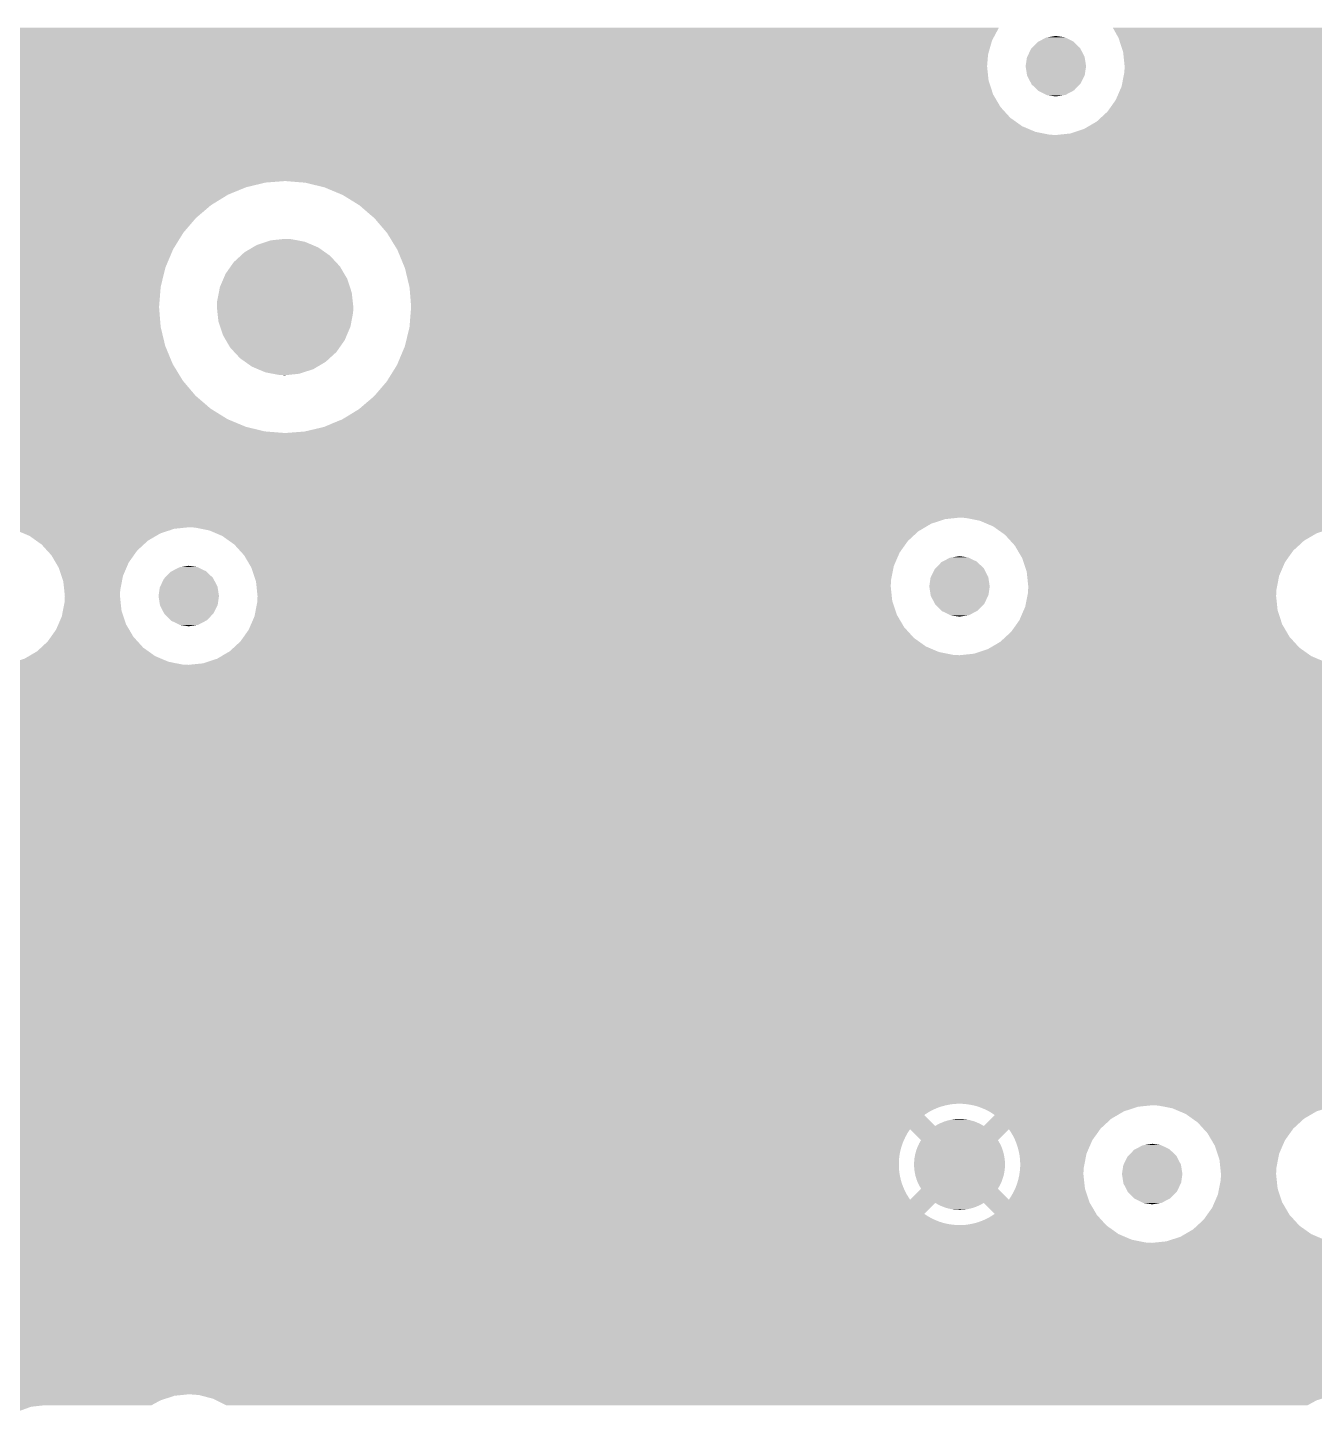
# Model space of a CAD drawing. Extents: x 295 to 953, y 10 to 290.
# Drawn here: x 599.94 to 616.9, y 155.14 to 173.38 of the extents above; entities that cross this region are included whole.
import ezdxf

# ---------------------------------------------------------------- set-up
doc = ezdxf.new("R2010")
doc.units = 0
doc.header["$LTSCALE"] = 5
doc.header["$MEASUREMENT"] = 0
doc.layers.add('FROMC1', color=7, linetype='CONTINUOUS')

msp = doc.modelspace()

# ---------------------------------------------------------------- linework, layer by layer
at = {"layer": 'FROMC1'}
for points in [[(583.018, 173.377), (583.018, 173.378), (612.746, 173.377), (612.746, 173.378)], [(583.018, 173.208), (583.018, 173.377), (612.656, 173.208), (612.746, 173.377)], [(614.249, 173.377), (614.249, 173.378), (623.295, 173.377), (623.295, 173.378)], [(614.324, 173.243), (614.249, 173.377), (623.351, 173.243), (623.295, 173.377)], [(583.018, 173.024), (583.018, 173.208), (612.604, 173.024), (612.656, 173.208)], [(613.171, 173.099), (613.18, 173.108), (613.822, 173.099), (613.818, 173.108)], [(613.18, 173.108), (613.26, 173.19), (613.818, 173.108), (613.733, 173.19)], [(613.26, 173.19), (613.272, 173.196), (613.733, 173.19), (613.727, 173.196)], [(613.272, 173.196), (613.372, 173.249), (613.727, 173.196), (613.619, 173.249)], [(613.372, 173.249), (613.392, 173.252), (613.619, 173.249), (613.613, 173.252)], [(613.392, 173.252), (613.498, 173.269), (613.613, 173.252), (613.498, 173.269)], [(614.338, 173.2), (614.324, 173.243), (623.368, 173.2), (623.351, 173.243)], [(614.384, 173.061), (614.338, 173.2), (623.464, 173.061), (623.368, 173.2)], [(583.018, 172.87), (583.018, 173.024), (612.591, 172.87), (612.604, 173.024)], [(613.099, 172.87), (613.116, 172.985), (613.896, 172.87), (613.878, 172.985)], [(613.116, 172.985), (613.121, 172.995), (613.878, 172.985), (613.876, 172.995)], [(613.121, 172.995), (613.171, 173.099), (613.876, 172.995), (613.822, 173.099)], [(614.386, 173.042), (614.384, 173.061), (623.477, 173.042), (623.464, 173.061)], [(614.4, 172.911), (614.386, 173.042), (623.616, 172.911), (623.477, 173.042)], [(583.018, 172.679), (583.018, 172.87), (612.611, 172.679), (612.591, 172.87)], [(613.117, 172.755), (613.099, 172.87), (613.879, 172.755), (613.896, 172.87)], [(613.119, 172.745), (613.117, 172.755), (613.874, 172.745), (613.879, 172.755)], [(613.173, 172.641), (613.119, 172.745), (613.824, 172.641), (613.874, 172.745)], [(614.388, 172.725), (614.393, 172.749), (624.166, 172.725), (623.961, 172.749)], [(614.393, 172.749), (614.401, 172.79), (623.961, 172.749), (623.841, 172.79)], [(614.404, 172.87), (614.4, 172.911), (623.683, 172.87), (623.616, 172.911)], [(614.401, 172.79), (614.402, 172.811), (623.841, 172.79), (623.78, 172.811)], [(614.402, 172.811), (614.404, 172.87), (623.78, 172.811), (623.683, 172.87)], [(583.018, 172.497), (583.018, 172.679), (612.671, 172.497), (612.611, 172.679)], [(613.177, 172.632), (613.173, 172.641), (613.815, 172.632), (613.824, 172.641)], [(613.262, 172.55), (613.177, 172.632), (613.735, 172.55), (613.815, 172.632)], [(614.323, 172.507), (614.364, 172.602), (655.813, 172.507), (655.854, 172.602)], [(614.364, 172.602), (614.379, 172.679), (655.854, 172.602), (655.887, 172.679)], [(614.379, 172.679), (614.388, 172.725), (655.887, 172.679), (655.92, 172.725)], [(583.018, 172.332), (583.018, 172.497), (612.768, 172.332), (612.671, 172.497)], [(613.268, 172.544), (613.262, 172.55), (613.723, 172.544), (613.735, 172.55)], [(613.376, 172.491), (613.268, 172.544), (613.623, 172.491), (613.723, 172.544)], [(613.383, 172.488), (613.376, 172.491), (613.603, 172.488), (613.623, 172.491)], [(613.498, 172.471), (613.383, 172.488), (613.498, 172.471), (613.603, 172.488)], [(614.22, 172.33), (614.288, 172.426), (638.359, 172.33), (638.524, 172.426)], [(614.288, 172.427), (614.314, 172.487), (638.525, 172.427), (638.707, 172.487)], [(614.288, 172.426), (614.288, 172.427), (638.524, 172.426), (638.525, 172.427)], [(614.314, 172.487), (614.323, 172.507), (638.707, 172.487), (638.898, 172.507)], [(583.018, 172.19), (583.018, 172.332), (612.897, 172.19), (612.768, 172.332)], [(614.036, 172.14), (614.101, 172.2), (638.175, 172.14), (638.218, 172.2)], [(614.101, 172.2), (614.177, 172.27), (638.218, 172.2), (638.294, 172.27)], [(614.177, 172.27), (614.22, 172.33), (638.294, 172.27), (638.359, 172.33)], [(583.018, 172.079), (583.018, 172.19), (613.053, 172.079), (612.897, 172.19)], [(583.018, 172.004), (583.018, 172.079), (613.23, 172.004), (613.053, 172.079)], [(613.688, 171.983), (613.87, 172.043), (638.081, 171.983), (638.107, 172.043)], [(613.87, 172.043), (613.871, 172.044), (638.107, 172.043), (638.107, 172.044)], [(613.871, 172.044), (614.036, 172.14), (638.107, 172.044), (638.175, 172.14)], [(583.018, 171.967), (583.018, 172.004), (613.418, 171.967), (613.23, 172.004)], [(583.018, 171.963), (583.018, 171.967), (613.498, 171.963), (613.418, 171.967)], [(583.018, 171.868), (583.018, 171.963), (638.031, 171.868), (638.072, 171.963)], [(583.018, 171.68), (583.018, 171.868), (637.994, 171.68), (638.031, 171.868)], [(613.498, 171.963), (613.688, 171.983), (638.072, 171.963), (638.081, 171.983)], [(583.018, 171.6), (583.018, 171.68), (637.991, 171.6), (637.994, 171.68)], [(583.018, 171.409), (583.018, 171.6), (638.011, 171.409), (637.991, 171.6)], [(583.018, 171.356), (583.018, 171.409), (638.029, 171.356), (638.011, 171.409)], [(589.616, 171.336), (589.368, 171.356), (603.079, 171.336), (603.338, 171.356)], [(589.637, 171.334), (589.616, 171.336), (603.072, 171.334), (603.079, 171.336)], [(589.876, 171.275), (589.637, 171.334), (602.826, 171.275), (603.072, 171.334)], [(603.607, 171.334), (603.338, 171.356), (638.036, 171.334), (638.029, 171.356)], [(603.859, 171.272), (603.607, 171.334), (638.056, 171.272), (638.036, 171.334)], [(589.889, 171.272), (589.876, 171.275), (602.818, 171.272), (602.826, 171.275)], [(590.117, 171.177), (589.889, 171.272), (602.586, 171.177), (602.818, 171.272)], [(590.128, 171.172), (590.117, 171.177), (602.578, 171.172), (602.586, 171.177)], [(590.339, 171.041), (590.128, 171.172), (602.365, 171.041), (602.578, 171.172)], [(603.966, 171.227), (603.859, 171.272), (638.071, 171.227), (638.056, 171.272)], [(604.098, 171.172), (603.966, 171.227), (638.103, 171.172), (638.071, 171.227)], [(604.276, 171.062), (604.098, 171.172), (638.168, 171.062), (638.103, 171.172)], [(590.349, 171.035), (590.339, 171.041), (602.357, 171.035), (602.365, 171.041)], [(590.537, 170.873), (590.349, 171.035), (602.167, 170.873), (602.357, 171.035)], [(604.319, 171.035), (604.276, 171.062), (638.192, 171.035), (638.168, 171.062)], [(604.452, 170.92), (604.319, 171.035), (638.297, 170.92), (638.192, 171.035)], [(604.516, 170.866), (604.452, 170.92), (638.374, 170.866), (638.297, 170.92)], [(590.546, 170.866), (590.537, 170.873), (602.16, 170.866), (602.167, 170.873)], [(590.707, 170.676), (590.546, 170.866), (601.997, 170.676), (602.16, 170.866)], [(604.564, 170.809), (604.516, 170.866), (638.453, 170.809), (638.374, 170.866)], [(604.628, 170.734), (604.564, 170.809), (638.63, 170.734), (638.453, 170.809)], [(590.714, 170.668), (590.707, 170.676), (601.992, 170.668), (601.997, 170.676)], [(590.843, 170.456), (590.714, 170.668), (601.861, 170.456), (601.992, 170.668)], [(602.966, 170.514), (603.092, 170.555), (603.696, 170.514), (603.599, 170.555)], [(603.092, 170.555), (603.148, 170.574), (603.599, 170.555), (603.502, 170.574)], [(603.148, 170.574), (603.309, 170.591), (603.502, 170.574), (603.411, 170.591)], [(603.309, 170.591), (603.338, 170.594), (603.411, 170.591), (603.338, 170.594)], [(604.66, 170.697), (604.628, 170.734), (638.818, 170.697), (638.63, 170.734)], [(604.663, 170.693), (604.66, 170.697), (638.898, 170.693), (638.818, 170.697)], [(604.677, 170.676), (604.663, 170.693), (649.394, 170.676), (649.412, 170.693)], [(604.684, 170.668), (604.677, 170.676), (649.388, 170.668), (649.394, 170.676)], [(604.774, 170.52), (604.684, 170.668), (649.283, 170.52), (649.388, 170.668)], [(590.849, 170.446), (590.843, 170.456), (601.857, 170.446), (601.861, 170.456)], [(590.944, 170.216), (590.849, 170.446), (601.76, 170.216), (601.857, 170.446)], [(602.662, 170.288), (602.752, 170.371), (604.007, 170.288), (603.93, 170.371)], [(602.752, 170.371), (602.802, 170.417), (603.93, 170.371), (603.865, 170.417)], [(602.802, 170.417), (602.91, 170.481), (603.865, 170.417), (603.774, 170.481)], [(602.91, 170.481), (602.966, 170.514), (603.774, 170.481), (603.696, 170.514)], [(604.802, 170.475), (604.774, 170.52), (649.263, 170.475), (649.283, 170.52)], [(604.814, 170.455), (604.802, 170.475), (629.055, 170.455), (629.246, 170.475)], [(604.819, 170.446), (604.814, 170.455), (629.03, 170.446), (629.055, 170.455)], [(604.84, 170.395), (604.819, 170.446), (628.873, 170.395), (629.03, 170.446)], [(604.88, 170.298), (604.84, 170.395), (628.707, 170.298), (628.873, 170.395)], [(590.948, 170.206), (590.944, 170.216), (601.758, 170.206), (601.76, 170.216)], [(591.006, 169.964), (590.948, 170.206), (601.698, 169.964), (601.758, 170.206)], [(602.552, 170.132), (602.621, 170.231), (604.118, 170.132), (604.06, 170.231)], [(602.621, 170.231), (602.662, 170.288), (604.06, 170.231), (604.007, 170.288)], [(604.918, 170.206), (604.88, 170.298), (628.607, 170.206), (628.707, 170.298)], [(604.927, 170.168), (604.918, 170.206), (628.566, 170.168), (628.607, 170.206)], [(602.477, 169.956), (602.524, 170.066), (604.193, 169.956), (604.157, 170.066)], [(602.524, 170.066), (602.552, 170.132), (604.157, 170.066), (604.118, 170.132)], [(604.964, 170.012), (604.927, 170.168), (628.455, 170.012), (628.566, 170.168)], [(604.978, 169.954), (604.964, 170.012), (628.43, 169.954), (628.455, 170.012)], [(591.008, 169.954), (591.006, 169.964), (601.697, 169.954), (601.698, 169.964)], [(591.029, 169.695), (591.008, 169.954), (601.676, 169.695), (601.697, 169.954)], [(602.441, 169.769), (602.464, 169.885), (604.229, 169.769), (604.216, 169.885)], [(602.464, 169.885), (602.477, 169.956), (604.216, 169.885), (604.193, 169.956)], [(604.988, 169.836), (604.978, 169.954), (628.379, 169.836), (628.43, 169.954)], [(604.999, 169.695), (604.988, 169.836), (628.352, 169.695), (628.379, 169.836)], [(591.008, 169.436), (591.029, 169.695), (601.697, 169.436), (601.676, 169.695)], [(602.438, 169.695), (602.441, 169.769), (604.237, 169.695), (604.229, 169.769)], [(602.446, 169.621), (602.438, 169.695), (604.234, 169.621), (604.237, 169.695)], [(604.988, 169.568), (604.995, 169.648), (628.339, 169.568), (628.342, 169.648)], [(604.995, 169.648), (604.999, 169.695), (628.342, 169.648), (628.352, 169.695)], [(602.459, 169.505), (602.446, 169.621), (604.212, 169.505), (604.234, 169.621)], [(602.482, 169.434), (602.459, 169.505), (604.198, 169.434), (604.212, 169.505)], [(604.977, 169.426), (604.988, 169.568), (628.354, 169.426), (628.339, 169.568)], [(590.947, 169.184), (591.007, 169.426), (601.757, 169.184), (601.699, 169.426)], [(591.007, 169.426), (591.008, 169.436), (601.699, 169.426), (601.697, 169.436)], [(602.519, 169.324), (602.482, 169.434), (604.151, 169.324), (604.198, 169.434)], [(602.557, 169.258), (602.519, 169.324), (604.123, 169.258), (604.151, 169.324)], [(604.92, 169.195), (604.965, 169.377), (628.419, 169.195), (628.359, 169.377)], [(604.965, 169.377), (604.977, 169.426), (628.359, 169.377), (628.354, 169.426)], [(590.848, 168.944), (590.945, 169.174), (601.856, 168.944), (601.761, 169.174)], [(590.945, 169.174), (590.947, 169.184), (601.761, 169.174), (601.757, 169.184)], [(602.615, 169.159), (602.557, 169.258), (604.054, 169.159), (604.123, 169.258)], [(602.668, 169.102), (602.615, 169.159), (604.014, 169.102), (604.054, 169.159)], [(602.745, 169.019), (602.668, 169.102), (603.923, 169.019), (604.014, 169.102)], [(604.854, 169.03), (604.915, 169.174), (628.516, 169.03), (628.432, 169.174)], [(604.915, 169.174), (604.92, 169.195), (628.432, 169.174), (628.419, 169.195)], [(590.713, 168.722), (590.844, 168.934), (601.991, 168.722), (601.862, 168.934)], [(590.844, 168.934), (590.848, 168.944), (601.862, 168.934), (601.856, 168.944)], [(602.81, 168.973), (602.745, 169.019), (603.873, 168.973), (603.923, 169.019)], [(602.901, 168.909), (602.81, 168.973), (603.765, 168.909), (603.873, 168.973)], [(604.786, 168.888), (604.814, 168.934), (628.645, 168.888), (628.603, 168.934)], [(604.814, 168.934), (604.854, 169.03), (628.603, 168.934), (628.516, 169.03)], [(602.979, 168.876), (602.901, 168.909), (603.709, 168.876), (603.765, 168.909)], [(603.076, 168.835), (602.979, 168.876), (603.583, 168.835), (603.709, 168.876)], [(603.173, 168.816), (603.076, 168.835), (603.527, 168.816), (603.583, 168.835)], [(603.264, 168.799), (603.173, 168.816), (603.366, 168.799), (603.527, 168.816)], [(603.338, 168.796), (603.264, 168.799), (603.338, 168.796), (603.366, 168.799)], [(604.678, 168.714), (604.717, 168.777), (628.95, 168.714), (628.801, 168.777)], [(604.717, 168.777), (604.786, 168.888), (628.801, 168.777), (628.645, 168.888)], [(590.545, 168.524), (590.708, 168.714), (602.159, 168.524), (601.998, 168.714)], [(590.708, 168.714), (590.713, 168.722), (601.998, 168.714), (601.991, 168.722)], [(604.513, 168.522), (604.633, 168.661), (633.596, 168.522), (633.514, 168.661)], [(604.633, 168.661), (604.636, 168.665), (629.246, 168.661), (629.166, 168.665)], [(604.636, 168.665), (604.668, 168.702), (629.166, 168.665), (628.978, 168.702)], [(604.668, 168.702), (604.678, 168.714), (628.978, 168.702), (628.95, 168.714)], [(590.348, 168.355), (590.538, 168.517), (602.356, 168.355), (602.168, 168.517)], [(590.538, 168.517), (590.545, 168.524), (602.168, 168.517), (602.159, 168.524)], [(604.311, 168.349), (604.348, 168.38), (633.77, 168.349), (633.725, 168.38)], [(604.348, 168.38), (604.508, 168.517), (633.725, 168.38), (633.6, 168.517)], [(604.508, 168.517), (604.513, 168.522), (633.6, 168.517), (633.596, 168.522)], [(589.887, 168.118), (590.119, 168.213), (602.816, 168.118), (602.588, 168.213)], [(590.119, 168.213), (590.127, 168.218), (602.588, 168.213), (602.577, 168.218)], [(590.127, 168.218), (590.341, 168.349), (602.577, 168.218), (602.366, 168.349)], [(590.341, 168.349), (590.348, 168.355), (602.366, 168.349), (602.356, 168.355)], [(603.951, 168.157), (604.041, 168.194), (634.246, 168.157), (634.058, 168.194)], [(604.041, 168.194), (604.089, 168.213), (634.058, 168.194), (634.012, 168.213)], [(604.089, 168.213), (604.181, 168.269), (634.012, 168.213), (633.881, 168.269)], [(604.181, 168.269), (604.311, 168.349), (633.881, 168.269), (633.77, 168.349)], [(583.018, 167.935), (583.018, 168.034), (698.967, 167.935), (698.987, 168.034)], [(589.368, 168.034), (589.626, 168.054), (603.338, 168.034), (603.089, 168.054)], [(589.626, 168.054), (589.633, 168.056), (603.089, 168.054), (603.068, 168.056)], [(589.633, 168.056), (589.879, 168.114), (603.068, 168.056), (602.829, 168.114)], [(589.879, 168.114), (589.887, 168.118), (602.829, 168.114), (602.816, 168.118)], [(603.338, 168.034), (603.596, 168.054), (698.987, 168.034), (698.991, 168.054)], [(603.596, 168.054), (603.612, 168.058), (698.991, 168.054), (698.991, 168.058)], [(603.612, 168.058), (603.849, 168.114), (698.991, 168.058), (699.016, 168.114)], [(603.849, 168.114), (603.943, 168.153), (699.016, 168.114), (699.032, 168.153)], [(603.943, 168.153), (603.951, 168.157), (634.326, 168.153), (634.246, 168.157)], [(583.018, 167.915), (583.018, 167.935), (627.531, 167.915), (627.722, 167.935)], [(583.018, 167.855), (583.018, 167.915), (627.349, 167.855), (627.531, 167.915)], [(583.018, 167.758), (583.018, 167.855), (627.183, 167.758), (627.349, 167.855)], [(583.018, 167.628), (583.018, 167.758), (627.042, 167.628), (627.183, 167.758)], [(583.018, 167.472), (583.018, 167.628), (626.931, 167.472), (627.042, 167.628)], [(583.018, 167.296), (583.018, 167.472), (626.855, 167.296), (626.931, 167.472)], [(583.018, 167.108), (583.018, 167.296), (626.818, 167.108), (626.855, 167.296)], [(583.018, 167.028), (583.018, 167.108), (626.815, 167.028), (626.818, 167.108)], [(583.018, 166.919), (583.018, 167.028), (626.826, 166.919), (626.815, 167.028)], [(583.018, 166.899), (583.018, 166.919), (612.037, 166.899), (612.228, 166.919)], [(612.307, 166.915), (612.228, 166.919), (626.827, 166.915), (626.826, 166.919)], [(612.496, 166.878), (612.307, 166.915), (626.831, 166.878), (626.827, 166.915)], [(583.018, 166.839), (583.018, 166.899), (611.855, 166.839), (612.037, 166.899)], [(583.018, 166.792), (583.018, 166.839), (611.775, 166.792), (611.855, 166.839)], [(599.607, 166.788), (599.528, 166.792), (602.034, 166.788), (602.068, 166.792)], [(599.693, 166.772), (599.607, 166.788), (601.877, 166.772), (602.034, 166.788)], [(599.796, 166.751), (599.693, 166.772), (601.815, 166.751), (601.877, 166.772)], [(599.888, 166.712), (599.796, 166.751), (601.695, 166.712), (601.815, 166.751)], [(602.147, 166.788), (602.068, 166.792), (611.769, 166.788), (611.775, 166.792)], [(602.336, 166.751), (602.147, 166.788), (611.706, 166.751), (611.769, 166.788)], [(602.358, 166.742), (602.336, 166.751), (611.689, 166.742), (611.706, 166.751)], [(602.512, 166.676), (602.358, 166.742), (611.617, 166.676), (611.689, 166.742)], [(612.591, 166.837), (612.496, 166.878), (626.835, 166.837), (626.831, 166.878)], [(612.672, 166.803), (612.591, 166.837), (626.846, 166.803), (626.835, 166.837)], [(612.687, 166.792), (612.672, 166.803), (626.85, 166.792), (626.846, 166.803)], [(612.715, 166.772), (612.687, 166.792), (617.117, 166.772), (617.308, 166.792)], [(612.8, 166.712), (612.715, 166.772), (616.935, 166.712), (617.117, 166.772)], [(599.972, 166.676), (599.888, 166.712), (601.633, 166.676), (601.695, 166.712)], [(600.057, 166.615), (599.972, 166.676), (601.529, 166.615), (601.633, 166.676)], [(600.128, 166.565), (600.057, 166.615), (601.475, 166.565), (601.529, 166.615)], [(600.2, 166.485), (600.128, 166.565), (601.388, 166.485), (601.475, 166.565)], [(602.601, 166.612), (602.512, 166.676), (611.548, 166.612), (611.617, 166.676)], [(602.668, 166.565), (602.601, 166.612), (611.514, 166.565), (611.548, 166.612)], [(602.767, 166.456), (602.668, 166.565), (611.437, 166.456), (611.514, 166.565)], [(612.828, 166.692), (612.8, 166.712), (616.901, 166.692), (616.935, 166.712)], [(612.898, 166.615), (612.828, 166.692), (616.769, 166.615), (616.901, 166.692)], [(612.957, 166.55), (612.898, 166.615), (616.699, 166.55), (616.769, 166.615)], [(612.995, 166.485), (612.957, 166.55), (616.628, 166.485), (616.699, 166.55)], [(600.257, 166.423), (600.2, 166.485), (601.344, 166.423), (601.388, 166.485)], [(600.312, 166.329), (600.257, 166.423), (601.277, 166.329), (601.344, 166.423)], [(602.797, 166.423), (602.767, 166.456), (611.423, 166.423), (611.437, 166.456)], [(602.881, 166.28), (602.797, 166.423), (611.361, 166.28), (611.423, 166.423)], [(612.002, 166.338), (612.102, 166.391), (612.457, 166.338), (612.349, 166.391)], [(612.102, 166.391), (612.122, 166.394), (612.349, 166.391), (612.343, 166.394)], [(612.122, 166.394), (612.228, 166.411), (612.343, 166.394), (612.228, 166.411)], [(613.054, 166.385), (612.995, 166.485), (616.556, 166.385), (616.628, 166.485)], [(613.072, 166.329), (613.054, 166.385), (616.517, 166.329), (616.556, 166.385)], [(600.354, 166.258), (600.312, 166.329), (601.246, 166.258), (601.277, 166.329)], [(600.389, 166.153), (600.354, 166.258), (601.201, 166.153), (601.246, 166.258)], [(601.75, 166.123), (601.83, 166.205), (602.388, 166.123), (602.303, 166.205)], [(601.83, 166.205), (601.842, 166.211), (602.303, 166.205), (602.297, 166.211)], [(601.842, 166.211), (601.942, 166.264), (602.297, 166.211), (602.189, 166.264)], [(601.942, 166.264), (601.962, 166.267), (602.189, 166.264), (602.183, 166.267)], [(601.962, 166.267), (602.068, 166.284), (602.183, 166.267), (602.068, 166.284)], [(602.894, 166.258), (602.881, 166.28), (611.357, 166.258), (611.361, 166.28)], [(602.949, 166.092), (602.894, 166.258), (611.324, 166.092), (611.357, 166.258)], [(611.851, 166.137), (611.901, 166.241), (612.606, 166.137), (612.552, 166.241)], [(611.901, 166.241), (611.91, 166.25), (612.552, 166.241), (612.548, 166.25)], [(611.91, 166.25), (611.99, 166.332), (612.548, 166.25), (612.463, 166.332)], [(611.99, 166.332), (612.002, 166.338), (612.463, 166.332), (612.457, 166.338)], [(613.114, 166.203), (613.072, 166.329), (616.463, 166.203), (616.517, 166.329)], [(613.119, 166.153), (613.114, 166.203), (616.441, 166.153), (616.463, 166.203)], [(600.414, 166.076), (600.389, 166.153), (601.186, 166.076), (601.201, 166.153)], [(600.426, 165.965), (600.414, 166.076), (601.164, 165.965), (601.186, 166.076)], [(601.669, 165.885), (601.686, 166), (602.466, 165.885), (602.448, 166)], [(601.686, 166), (601.691, 166.01), (602.448, 166), (602.446, 166.01)], [(601.691, 166.01), (601.741, 166.114), (602.446, 166.01), (602.392, 166.114)], [(601.741, 166.114), (601.75, 166.123), (602.392, 166.114), (602.388, 166.123)], [(602.954, 166.076), (602.949, 166.092), (611.324, 166.076), (611.324, 166.092)], [(602.961, 166.012), (602.954, 166.076), (611.321, 166.012), (611.324, 166.076)], [(602.974, 165.885), (602.961, 166.012), (611.334, 165.885), (611.321, 166.012)], [(611.829, 166.012), (611.846, 166.127), (612.626, 166.012), (612.608, 166.127)], [(611.847, 165.897), (611.829, 166.012), (612.609, 165.897), (612.626, 166.012)], [(611.846, 166.127), (611.851, 166.137), (612.608, 166.127), (612.606, 166.137)], [(613.134, 166.012), (613.119, 166.153), (616.414, 166.012), (616.441, 166.153)], [(613.132, 165.965), (613.134, 166.012), (616.404, 165.965), (616.414, 166.012)], [(600.434, 165.885), (600.426, 165.965), (601.161, 165.885), (601.164, 165.965)], [(600.431, 165.805), (600.434, 165.885), (601.169, 165.805), (601.161, 165.885)], [(601.687, 165.77), (601.669, 165.885), (602.449, 165.77), (602.466, 165.885)], [(602.971, 165.805), (602.972, 165.821), (611.346, 165.805), (611.341, 165.821)], [(602.972, 165.821), (602.974, 165.885), (611.341, 165.821), (611.334, 165.885)], [(611.849, 165.887), (611.847, 165.897), (612.604, 165.887), (612.609, 165.897)], [(611.903, 165.783), (611.849, 165.887), (612.554, 165.783), (612.604, 165.887)], [(613.094, 165.744), (613.122, 165.885), (616.416, 165.744), (616.401, 165.885)], [(613.122, 165.885), (613.131, 165.932), (616.401, 165.885), (616.403, 165.932)], [(613.131, 165.932), (613.132, 165.965), (616.403, 165.932), (616.404, 165.965)], [(600.394, 165.617), (600.409, 165.694), (601.206, 165.617), (601.181, 165.694)], [(600.409, 165.694), (600.431, 165.805), (601.181, 165.694), (601.169, 165.805)], [(601.689, 165.76), (601.687, 165.77), (602.444, 165.76), (602.449, 165.77)], [(601.743, 165.656), (601.689, 165.76), (602.394, 165.656), (602.444, 165.76)], [(601.747, 165.647), (601.743, 165.656), (602.385, 165.647), (602.394, 165.656)], [(601.832, 165.565), (601.747, 165.647), (602.305, 165.565), (602.385, 165.647)], [(602.934, 165.617), (602.938, 165.639), (611.414, 165.617), (611.401, 165.639)], [(602.938, 165.639), (602.971, 165.805), (611.401, 165.639), (611.346, 165.805)], [(611.907, 165.774), (611.903, 165.783), (612.545, 165.774), (612.554, 165.783)], [(611.992, 165.692), (611.907, 165.774), (612.465, 165.692), (612.545, 165.774)], [(611.998, 165.686), (611.992, 165.692), (612.453, 165.686), (612.465, 165.692)], [(612.106, 165.633), (611.998, 165.686), (612.353, 165.633), (612.453, 165.686)], [(612.113, 165.63), (612.106, 165.633), (612.333, 165.63), (612.353, 165.633)], [(612.228, 165.613), (612.113, 165.63), (612.228, 165.613), (612.333, 165.63)], [(613.018, 165.568), (613.072, 165.694), (616.463, 165.568), (616.421, 165.694)], [(613.072, 165.694), (613.094, 165.744), (616.421, 165.694), (616.416, 165.744)], [(600.318, 165.441), (600.349, 165.512), (601.283, 165.441), (601.241, 165.512)], [(600.349, 165.512), (600.394, 165.617), (601.241, 165.512), (601.206, 165.617)], [(601.838, 165.559), (601.832, 165.565), (602.293, 165.559), (602.305, 165.565)], [(601.946, 165.506), (601.838, 165.559), (602.193, 165.506), (602.293, 165.559)], [(601.953, 165.503), (601.946, 165.506), (602.173, 165.503), (602.193, 165.506)], [(602.068, 165.486), (601.953, 165.503), (602.068, 165.486), (602.173, 165.503)], [(602.858, 165.441), (602.872, 165.474), (611.528, 165.441), (611.498, 165.474)], [(602.872, 165.474), (602.934, 165.617), (611.498, 165.474), (611.414, 165.617)], [(612.907, 165.412), (612.979, 165.512), (616.54, 165.412), (616.481, 165.512)], [(612.979, 165.512), (613.018, 165.568), (616.481, 165.512), (616.463, 165.568)], [(600.121, 165.205), (600.207, 165.285), (601.467, 165.205), (601.395, 165.285)], [(600.207, 165.285), (600.251, 165.347), (601.395, 165.285), (601.338, 165.347)], [(600.251, 165.347), (600.318, 165.441), (601.338, 165.347), (601.283, 165.441)], [(602.678, 165.221), (602.747, 165.285), (611.783, 165.221), (611.694, 165.285)], [(602.747, 165.285), (602.781, 165.332), (611.694, 165.285), (611.627, 165.332)], [(602.781, 165.332), (602.858, 165.441), (611.627, 165.332), (611.528, 165.441)], [(612.635, 165.205), (612.766, 165.282), (616.707, 165.205), (616.637, 165.282)], [(612.766, 165.282), (612.836, 165.347), (616.637, 165.282), (616.578, 165.347)], [(612.836, 165.347), (612.907, 165.412), (616.578, 165.347), (616.54, 165.412)], [(599.9, 165.058), (599.962, 165.094), (601.707, 165.058), (601.623, 165.094)], [(599.962, 165.094), (600.066, 165.155), (601.623, 165.094), (601.538, 165.155)], [(600.066, 165.155), (600.121, 165.205), (601.538, 165.155), (601.467, 165.205)], [(602.44, 165.058), (602.502, 165.094), (616.947, 165.058), (616.863, 165.094)], [(602.502, 165.094), (602.52, 165.105), (616.863, 165.094), (616.848, 165.105)], [(602.52, 165.105), (602.526, 165.109), (612.228, 165.105), (612.148, 165.109)], [(602.526, 165.109), (602.59, 165.146), (612.148, 165.109), (611.96, 165.146)], [(602.59, 165.146), (602.606, 165.155), (611.96, 165.146), (611.938, 165.155)], [(602.606, 165.155), (602.678, 165.221), (611.938, 165.155), (611.783, 165.221)], [(612.228, 165.105), (612.418, 165.125), (616.848, 165.105), (616.82, 165.125)], [(612.418, 165.125), (612.6, 165.185), (616.82, 165.125), (616.735, 165.185)], [(612.6, 165.185), (612.635, 165.205), (616.735, 165.185), (616.707, 165.205)], [(583.018, 164.887), (583.018, 164.978), (655.213, 164.887), (655.183, 164.978)], [(599.528, 164.978), (599.561, 164.982), (602.068, 164.978), (601.988, 164.982)], [(599.561, 164.982), (599.718, 164.998), (601.988, 164.982), (601.903, 164.998)], [(599.718, 164.998), (599.78, 165.019), (601.903, 164.998), (601.8, 165.019)], [(599.78, 165.019), (599.9, 165.058), (601.8, 165.019), (601.707, 165.058)], [(602.068, 164.978), (602.101, 164.982), (617.308, 164.978), (617.228, 164.982)], [(602.101, 164.982), (602.258, 164.998), (617.228, 164.982), (617.143, 164.998)], [(602.258, 164.998), (602.32, 165.019), (617.143, 164.998), (617.04, 165.019)], [(602.32, 165.019), (602.44, 165.058), (617.04, 165.019), (616.947, 165.058)], [(583.018, 164.867), (583.018, 164.887), (634.643, 164.867), (634.834, 164.887)], [(583.018, 164.807), (583.018, 164.867), (634.461, 164.807), (634.643, 164.867)], [(583.018, 164.71), (583.018, 164.807), (634.295, 164.71), (634.461, 164.807)], [(583.018, 164.58), (583.018, 164.71), (634.154, 164.58), (634.295, 164.71)], [(583.018, 164.424), (583.018, 164.58), (634.043, 164.424), (634.154, 164.58)], [(583.018, 164.371), (583.018, 164.424), (634.02, 164.371), (634.043, 164.424)], [(583.018, 164.351), (583.018, 164.371), (628.479, 164.351), (628.738, 164.371)], [(583.018, 164.29), (583.018, 164.351), (628.226, 164.29), (628.479, 164.351)], [(583.018, 164.192), (583.018, 164.29), (627.986, 164.192), (628.226, 164.29)], [(583.018, 164.056), (583.018, 164.192), (627.765, 164.056), (627.986, 164.192)], [(583.018, 163.888), (583.018, 164.056), (627.567, 163.888), (627.765, 164.056)], [(583.018, 163.691), (583.018, 163.888), (627.397, 163.691), (627.567, 163.888)], [(583.018, 163.471), (583.018, 163.691), (627.261, 163.471), (627.397, 163.691)], [(583.018, 163.231), (583.018, 163.471), (627.16, 163.231), (627.261, 163.471)], [(583.018, 162.979), (583.018, 163.231), (627.098, 162.979), (627.16, 163.231)], [(583.018, 162.71), (583.018, 162.979), (627.076, 162.71), (627.098, 162.979)], [(583.018, 162.451), (583.018, 162.71), (627.097, 162.451), (627.076, 162.71)], [(583.018, 162.199), (583.018, 162.451), (627.157, 162.199), (627.097, 162.451)], [(583.018, 161.959), (583.018, 162.199), (627.256, 161.959), (627.157, 162.199)], [(583.018, 161.737), (583.018, 161.959), (627.391, 161.737), (627.256, 161.959)], [(583.018, 161.712), (583.018, 161.737), (627.413, 161.712), (627.391, 161.737)], [(585.637, 161.708), (585.558, 161.712), (627.416, 161.708), (627.413, 161.712)], [(585.826, 161.671), (585.637, 161.708), (627.447, 161.671), (627.416, 161.708)], [(586.002, 161.596), (585.826, 161.671), (627.511, 161.596), (627.447, 161.671)], [(586.081, 161.539), (586.002, 161.596), (627.559, 161.539), (627.511, 161.596)], [(586.158, 161.485), (586.081, 161.539), (627.623, 161.485), (627.559, 161.539)], [(586.263, 161.37), (586.158, 161.485), (627.756, 161.37), (627.623, 161.485)], [(586.287, 161.343), (586.263, 161.37), (627.799, 161.343), (627.756, 161.37)], [(586.352, 161.233), (586.287, 161.343), (627.977, 161.233), (627.799, 161.343)], [(586.384, 161.178), (586.352, 161.233), (628.109, 161.178), (627.977, 161.233)], [(586.399, 161.133), (586.384, 161.178), (628.216, 161.133), (628.109, 161.178)], [(586.419, 161.071), (586.399, 161.133), (628.468, 161.071), (628.216, 161.133)], [(586.427, 161.049), (586.419, 161.071), (628.738, 161.049), (628.468, 161.071)], [(586.444, 160.997), (586.427, 161.049), (644.875, 160.997), (645.034, 161.049)], [(586.444, 160.996), (586.444, 160.997), (644.873, 160.996), (644.875, 160.997)], [(586.454, 160.9), (586.444, 160.996), (644.709, 160.9), (644.873, 160.996)], [(586.464, 160.805), (586.454, 160.9), (644.606, 160.805), (644.709, 160.9)], [(586.439, 160.614), (586.461, 160.725), (644.457, 160.614), (644.536, 160.725)], [(586.461, 160.725), (586.463, 160.77), (644.536, 160.725), (644.568, 160.77)], [(586.463, 160.77), (586.464, 160.805), (644.568, 160.77), (644.606, 160.805)], [(586.381, 160.438), (586.424, 160.537), (644.381, 160.438), (644.424, 160.537)], [(586.424, 160.537), (586.439, 160.614), (644.424, 160.537), (644.457, 160.614)], [(586.269, 160.25), (586.348, 160.361), (644.344, 160.25), (644.366, 160.361)], [(586.348, 160.361), (586.381, 160.438), (644.366, 160.361), (644.381, 160.438)], [(586.096, 160.075), (586.199, 160.17), (644.351, 160.075), (644.341, 160.17)], [(586.199, 160.17), (586.237, 160.205), (644.341, 160.17), (644.342, 160.205)], [(586.237, 160.205), (586.269, 160.25), (644.342, 160.205), (644.344, 160.25)], [(585.748, 159.918), (585.93, 159.978), (644.381, 159.918), (644.361, 159.978)], [(585.93, 159.978), (585.932, 159.979), (644.361, 159.978), (644.361, 159.979)], [(585.932, 159.979), (586.096, 160.075), (644.361, 159.979), (644.351, 160.075)], [(583.018, 159.797), (583.018, 159.898), (644.421, 159.797), (644.388, 159.898)], [(583.018, 159.632), (583.018, 159.797), (644.518, 159.632), (644.421, 159.797)], [(585.558, 159.898), (585.748, 159.918), (644.388, 159.898), (644.381, 159.918)], [(583.018, 159.49), (583.018, 159.632), (644.647, 159.49), (644.518, 159.632)], [(583.018, 159.379), (583.018, 159.49), (644.803, 159.379), (644.647, 159.49)], [(583.018, 159.304), (583.018, 159.379), (644.98, 159.304), (644.803, 159.379)], [(583.018, 159.291), (583.018, 159.304), (645.043, 159.291), (644.98, 159.304)], [(583.018, 159.271), (583.018, 159.291), (628.479, 159.271), (628.738, 159.291)], [(583.018, 159.21), (583.018, 159.271), (628.226, 159.21), (628.479, 159.271)], [(583.018, 159.192), (583.018, 159.21), (628.181, 159.192), (628.226, 159.21)], [(583.018, 159.189), (583.018, 159.192), (612.153, 159.189), (612.21, 159.192)], [(583.018, 159.181), (583.018, 159.189), (612.097, 159.181), (612.153, 159.189)], [(583.018, 159.172), (583.018, 159.181), (612.05, 159.172), (612.097, 159.181)], [(597.028, 159.17), (596.988, 159.172), (612.041, 159.17), (612.05, 159.172)], [(597.067, 159.168), (597.028, 159.17), (612.035, 159.168), (612.041, 159.17)], [(597.136, 159.155), (597.067, 159.168), (611.986, 159.155), (612.035, 159.168)], [(597.234, 159.136), (597.136, 159.155), (611.932, 159.136), (611.986, 159.155)], [(597.256, 159.131), (597.234, 159.136), (611.922, 159.131), (611.932, 159.136)], [(597.299, 159.113), (597.256, 159.131), (611.88, 159.113), (611.922, 159.131)], [(597.361, 159.086), (597.299, 159.113), (611.829, 159.086), (611.88, 159.113)], [(597.431, 159.056), (597.361, 159.086), (611.781, 159.056), (611.829, 159.086)], [(612.267, 159.191), (612.21, 159.192), (628.179, 159.191), (628.181, 159.192)], [(612.324, 159.186), (612.267, 159.191), (628.167, 159.186), (628.179, 159.191)], [(612.38, 159.177), (612.324, 159.186), (628.146, 159.177), (628.167, 159.186)], [(612.404, 159.172), (612.38, 159.177), (628.132, 159.172), (628.146, 159.177)], [(612.436, 159.165), (612.404, 159.172), (614.699, 159.165), (614.768, 159.172)], [(612.478, 159.152), (612.436, 159.165), (614.577, 159.152), (614.699, 159.165)], [(612.49, 159.148), (612.478, 159.152), (614.565, 159.148), (614.577, 159.152)], [(612.543, 159.127), (612.49, 159.148), (614.503, 159.127), (614.565, 159.148)], [(612.595, 159.103), (612.543, 159.127), (614.429, 159.103), (614.503, 159.127)], [(612.615, 159.092), (612.595, 159.103), (614.395, 159.092), (614.429, 159.103)], [(612.645, 159.075), (612.615, 159.092), (614.366, 159.075), (614.395, 159.092)], [(612.692, 159.043), (612.645, 159.075), (614.312, 159.043), (614.366, 159.075)], [(614.847, 159.168), (614.768, 159.172), (617.274, 159.168), (617.308, 159.172)], [(614.933, 159.152), (614.847, 159.168), (617.117, 159.152), (617.274, 159.168)], [(615.036, 159.131), (614.933, 159.152), (617.055, 159.131), (617.117, 159.152)], [(615.128, 159.092), (615.036, 159.131), (616.935, 159.092), (617.055, 159.131)], [(615.212, 159.056), (615.128, 159.092), (616.873, 159.056), (616.935, 159.092)], [(597.449, 159.043), (597.432, 159.056), (611.763, 159.043), (611.781, 159.056)], [(597.588, 158.945), (597.449, 159.043), (611.862, 158.945), (611.763, 159.043)], [(597.63, 158.899), (597.588, 158.945), (611.907, 158.899), (611.862, 158.945)], [(597.66, 158.865), (597.63, 158.899), (614.088, 158.865), (614.125, 158.899)], [(597.63, 158.899), (597.63, 158.899), (611.908, 158.899), (611.907, 158.899)], [(611.908, 158.899), (611.936, 158.916), (612.548, 158.899), (612.518, 158.916)], [(611.936, 158.916), (611.951, 158.923), (612.518, 158.916), (612.505, 158.923)], [(611.951, 158.923), (611.98, 158.938), (612.505, 158.923), (612.474, 158.938)], [(611.98, 158.938), (611.996, 158.944), (612.474, 158.938), (612.46, 158.944)], [(611.996, 158.944), (612.026, 158.957), (612.46, 158.944), (612.428, 158.957)], [(612.026, 158.957), (612.043, 158.962), (612.428, 158.957), (612.414, 158.962)], [(612.043, 158.962), (612.073, 158.971), (612.414, 158.962), (612.38, 158.971)], [(612.073, 158.971), (612.091, 158.975), (612.38, 158.971), (612.366, 158.975)], [(612.091, 158.975), (612.121, 158.982), (612.366, 158.975), (612.331, 158.982)], [(612.121, 158.982), (612.14, 158.985), (612.331, 158.982), (612.318, 158.985)], [(612.14, 158.985), (612.17, 158.989), (612.318, 158.985), (612.281, 158.989)], [(612.17, 158.989), (612.194, 158.99), (612.281, 158.989), (612.269, 158.99)], [(612.194, 158.99), (612.22, 158.991), (612.269, 158.99), (612.22, 158.991)], [(612.548, 158.899), (612.644, 158.995), (614.125, 158.899), (614.229, 158.995)], [(612.644, 158.995), (612.692, 159.043), (614.229, 158.995), (614.312, 159.043)], [(615.297, 158.995), (615.212, 159.056), (616.769, 158.995), (616.873, 159.056)], [(615.368, 158.945), (615.297, 158.995), (616.715, 158.945), (616.769, 158.995)], [(615.44, 158.865), (615.368, 158.945), (616.628, 158.865), (616.715, 158.945)], [(597.668, 158.857), (597.66, 158.865), (614.082, 158.857), (614.088, 158.865)], [(597.712, 158.809), (597.668, 158.857), (611.545, 158.809), (611.576, 158.857)], [(597.717, 158.803), (597.712, 158.809), (611.541, 158.803), (611.545, 158.809)], [(597.743, 158.759), (597.717, 158.803), (611.517, 158.759), (611.541, 158.803)], [(597.773, 158.708), (597.743, 158.759), (611.492, 158.708), (611.517, 158.759)], [(597.804, 158.655), (597.773, 158.708), (611.472, 158.655), (611.492, 158.708)], [(611.721, 158.712), (611.576, 158.857), (612.734, 158.712), (612.879, 158.857)], [(611.7, 158.676), (611.721, 158.712), (612.755, 158.676), (612.734, 158.712)], [(612.901, 158.824), (612.879, 158.857), (614.059, 158.824), (614.082, 158.857)], [(612.93, 158.775), (612.901, 158.824), (614.024, 158.775), (614.059, 158.824)], [(612.956, 158.724), (612.93, 158.775), (613.987, 158.724), (614.024, 158.775)], [(612.962, 158.709), (612.956, 158.724), (613.977, 158.709), (613.987, 158.724)], [(612.977, 158.671), (612.962, 158.709), (613.961, 158.671), (613.977, 158.709)], [(615.497, 158.803), (615.44, 158.865), (616.584, 158.803), (616.628, 158.865)], [(615.552, 158.709), (615.497, 158.803), (616.517, 158.709), (616.584, 158.803)], [(615.594, 158.638), (615.552, 158.709), (616.486, 158.638), (616.517, 158.709)], [(597.814, 158.638), (597.804, 158.655), (611.467, 158.638), (611.472, 158.655)], [(597.827, 158.6), (597.814, 158.638), (611.455, 158.6), (611.467, 158.638)], [(597.845, 158.545), (597.827, 158.6), (611.442, 158.545), (611.455, 158.6)], [(597.863, 158.488), (597.845, 158.545), (611.433, 158.488), (611.442, 158.545)], [(611.637, 158.49), (611.644, 158.531), (612.819, 158.49), (612.81, 158.531)], [(611.644, 158.531), (611.647, 158.539), (612.81, 158.531), (612.809, 158.539)], [(611.647, 158.539), (611.658, 158.578), (612.809, 158.539), (612.797, 158.578)], [(611.658, 158.578), (611.661, 158.586), (612.797, 158.578), (612.795, 158.586)], [(611.661, 158.586), (611.675, 158.625), (612.795, 158.586), (612.78, 158.625)], [(611.675, 158.625), (611.679, 158.632), (612.78, 158.625), (612.777, 158.632)], [(611.679, 158.632), (611.696, 158.669), (612.777, 158.632), (612.759, 158.669)], [(611.696, 158.669), (611.7, 158.676), (612.759, 158.669), (612.755, 158.676)], [(612.995, 158.617), (612.977, 158.671), (613.937, 158.617), (613.961, 158.671)], [(613.009, 158.562), (612.995, 158.617), (613.914, 158.562), (613.937, 158.617)], [(613.015, 158.533), (613.009, 158.562), (613.901, 158.533), (613.914, 158.562)], [(613.02, 158.506), (613.015, 158.533), (613.896, 158.506), (613.901, 158.533)], [(614.45, 158.503), (614.53, 158.585), (615.088, 158.503), (615.003, 158.585)], [(614.53, 158.585), (614.542, 158.591), (615.003, 158.585), (614.997, 158.591)], [(614.542, 158.591), (614.642, 158.644), (614.997, 158.591), (614.889, 158.644)], [(614.642, 158.644), (614.662, 158.647), (614.889, 158.644), (614.883, 158.647)], [(614.662, 158.647), (614.768, 158.664), (614.883, 158.647), (614.768, 158.664)], [(615.629, 158.533), (615.594, 158.638), (616.441, 158.533), (616.486, 158.638)], [(615.654, 158.456), (615.629, 158.533), (616.426, 158.456), (616.441, 158.533)], [(597.874, 158.456), (597.863, 158.488), (611.43, 158.456), (611.433, 158.488)], [(597.877, 158.431), (597.874, 158.456), (611.428, 158.431), (611.43, 158.456)], [(597.883, 158.374), (597.877, 158.431), (611.428, 158.374), (611.428, 158.431)], [(597.889, 158.318), (597.883, 158.374), (611.431, 158.318), (611.428, 158.374)], [(611.628, 158.392), (611.63, 158.433), (612.827, 158.392), (612.825, 158.433)], [(611.63, 158.351), (611.628, 158.392), (612.826, 158.351), (612.827, 158.392)], [(611.63, 158.441), (611.635, 158.482), (612.825, 158.441), (612.82, 158.482)], [(611.63, 158.433), (611.63, 158.441), (612.825, 158.433), (612.825, 158.441)], [(611.63, 158.343), (611.63, 158.351), (612.825, 158.343), (612.826, 158.351)], [(611.635, 158.302), (611.63, 158.343), (612.82, 158.302), (612.825, 158.343)], [(611.635, 158.482), (611.637, 158.49), (612.82, 158.482), (612.819, 158.49)], [(613.026, 158.449), (613.02, 158.506), (613.885, 158.449), (613.896, 158.506)], [(613.022, 158.296), (613.026, 158.345), (613.862, 158.296), (613.864, 158.345)], [(613.028, 158.392), (613.026, 158.449), (613.874, 158.392), (613.885, 158.449)], [(613.026, 158.345), (613.027, 158.353), (613.864, 158.345), (613.866, 158.353)], [(613.027, 158.353), (613.028, 158.392), (613.866, 158.353), (613.874, 158.392)], [(614.369, 158.265), (614.386, 158.38), (615.166, 158.265), (615.148, 158.38)], [(614.386, 158.38), (614.391, 158.39), (615.148, 158.38), (615.146, 158.39)], [(614.391, 158.39), (614.441, 158.494), (615.146, 158.39), (615.092, 158.494)], [(614.441, 158.494), (614.45, 158.503), (615.092, 158.494), (615.088, 158.503)], [(615.666, 158.345), (615.654, 158.456), (616.404, 158.345), (616.426, 158.456)], [(615.674, 158.265), (615.666, 158.345), (616.401, 158.265), (616.404, 158.345)], [(597.873, 158.097), (597.884, 158.15), (611.484, 158.097), (611.465, 158.15)], [(597.884, 158.15), (597.891, 158.185), (611.465, 158.15), (611.455, 158.185)], [(597.894, 158.265), (597.889, 158.318), (611.438, 158.265), (611.431, 158.318)], [(597.891, 158.185), (597.892, 158.205), (611.455, 158.185), (611.45, 158.205)], [(597.892, 158.205), (597.894, 158.261), (611.45, 158.205), (611.438, 158.261)], [(597.894, 158.261), (597.894, 158.265), (611.438, 158.261), (611.438, 158.265)], [(611.636, 158.294), (611.635, 158.302), (612.819, 158.294), (612.82, 158.302)], [(611.645, 158.253), (611.636, 158.294), (612.811, 158.253), (612.819, 158.294)], [(611.646, 158.245), (611.645, 158.253), (612.809, 158.245), (612.811, 158.253)], [(611.658, 158.206), (611.646, 158.245), (612.797, 158.206), (612.809, 158.245)], [(611.66, 158.198), (611.658, 158.206), (612.794, 158.198), (612.797, 158.206)], [(611.675, 158.159), (611.66, 158.198), (612.78, 158.159), (612.794, 158.198)], [(611.678, 158.152), (611.675, 158.159), (612.777, 158.152), (612.78, 158.159)], [(611.696, 158.115), (611.678, 158.152), (612.759, 158.115), (612.777, 158.152)], [(612.983, 158.129), (613, 158.184), (613.875, 158.129), (613.869, 158.184)], [(613, 158.184), (613.013, 158.239), (613.869, 158.184), (613.863, 158.239)], [(613.013, 158.239), (613.017, 158.265), (613.863, 158.239), (613.861, 158.265)], [(613.017, 158.265), (613.022, 158.296), (613.861, 158.265), (613.862, 158.296)], [(614.387, 158.15), (614.369, 158.265), (615.149, 158.15), (615.166, 158.265)], [(614.389, 158.14), (614.387, 158.15), (615.144, 158.14), (615.149, 158.15)], [(615.649, 158.074), (615.671, 158.185), (616.421, 158.074), (616.409, 158.185)], [(615.671, 158.185), (615.674, 158.265), (616.409, 158.185), (616.401, 158.265)], [(597.832, 157.945), (597.852, 157.994), (611.564, 157.945), (611.534, 157.994)], [(597.852, 157.994), (597.854, 157.997), (611.534, 157.994), (611.532, 157.997)], [(597.854, 157.997), (597.863, 158.044), (611.532, 157.997), (611.507, 158.044)], [(597.863, 158.044), (597.873, 158.097), (611.507, 158.044), (611.484, 158.097)], [(611.576, 157.927), (611.721, 158.072), (612.879, 157.927), (612.734, 158.072)], [(611.7, 158.108), (611.696, 158.115), (612.755, 158.108), (612.759, 158.115)], [(611.721, 158.072), (611.7, 158.108), (612.734, 158.072), (612.755, 158.108)], [(612.879, 157.927), (612.91, 157.975), (613.929, 157.927), (613.914, 157.975)], [(612.91, 157.975), (612.938, 158.025), (613.914, 157.975), (613.897, 158.025)], [(612.938, 158.025), (612.962, 158.074), (613.897, 158.025), (613.881, 158.074)], [(612.962, 158.074), (612.963, 158.076), (613.881, 158.074), (613.881, 158.076)], [(612.963, 158.076), (612.983, 158.129), (613.881, 158.076), (613.875, 158.129)], [(614.443, 158.036), (614.389, 158.14), (615.094, 158.036), (615.144, 158.14)], [(614.447, 158.027), (614.443, 158.036), (615.085, 158.027), (615.094, 158.036)], [(614.532, 157.945), (614.447, 158.027), (615.005, 157.945), (615.085, 158.027)], [(615.589, 157.892), (615.634, 157.997), (616.481, 157.892), (616.446, 157.997)], [(615.634, 157.997), (615.649, 158.074), (616.446, 157.997), (616.421, 158.074)], [(597.721, 157.741), (597.778, 157.821), (611.763, 157.741), (611.843, 157.821)], [(597.778, 157.821), (597.806, 157.885), (611.843, 157.821), (611.907, 157.885)], [(597.806, 157.885), (597.809, 157.892), (613.945, 157.885), (613.941, 157.892)], [(597.806, 157.885), (597.806, 157.885), (611.907, 157.885), (611.908, 157.885)], [(597.809, 157.892), (597.824, 157.927), (613.941, 157.892), (613.929, 157.927)], [(597.824, 157.927), (597.832, 157.945), (611.576, 157.927), (611.564, 157.945)], [(611.937, 157.868), (611.908, 157.885), (612.519, 157.868), (612.548, 157.885)], [(611.95, 157.861), (611.937, 157.868), (612.504, 157.861), (612.519, 157.868)], [(611.981, 157.846), (611.95, 157.861), (612.475, 157.846), (612.504, 157.861)], [(611.995, 157.84), (611.981, 157.846), (612.459, 157.84), (612.475, 157.846)], [(612.027, 157.827), (611.995, 157.84), (612.429, 157.827), (612.459, 157.84)], [(612.041, 157.822), (612.027, 157.827), (612.412, 157.822), (612.429, 157.827)], [(612.075, 157.813), (612.041, 157.822), (612.382, 157.813), (612.412, 157.822)], [(612.089, 157.809), (612.075, 157.813), (612.364, 157.809), (612.382, 157.813)], [(612.124, 157.802), (612.089, 157.809), (612.334, 157.802), (612.364, 157.809)], [(612.137, 157.799), (612.124, 157.802), (612.315, 157.799), (612.334, 157.802)], [(612.174, 157.795), (612.137, 157.799), (612.285, 157.795), (612.315, 157.799)], [(612.186, 157.794), (612.174, 157.795), (612.261, 157.794), (612.285, 157.795)], [(612.235, 157.793), (612.186, 157.794), (612.235, 157.793), (612.261, 157.794)], [(612.692, 157.741), (612.548, 157.885), (614.03, 157.741), (613.945, 157.885)], [(614.538, 157.939), (614.532, 157.945), (614.993, 157.939), (615.005, 157.945)], [(614.646, 157.886), (614.538, 157.939), (614.893, 157.886), (614.993, 157.939)], [(614.653, 157.883), (614.646, 157.886), (614.873, 157.883), (614.893, 157.886)], [(614.768, 157.866), (614.653, 157.883), (614.768, 157.866), (614.873, 157.883)], [(615.491, 157.727), (615.558, 157.821), (616.578, 157.727), (616.523, 157.821)], [(615.558, 157.821), (615.589, 157.892), (616.523, 157.821), (616.481, 157.892)], [(597.594, 157.598), (597.604, 157.607), (612.131, 157.598), (612.075, 157.607)], [(597.604, 157.607), (597.618, 157.619), (612.075, 157.607), (612.019, 157.619)], [(597.618, 157.619), (597.636, 157.636), (612.019, 157.619), (611.965, 157.636)], [(597.636, 157.636), (597.659, 157.657), (611.965, 157.636), (611.912, 157.657)], [(597.659, 157.657), (597.667, 157.665), (611.912, 157.657), (611.895, 157.665)], [(597.667, 157.665), (597.679, 157.681), (611.895, 157.665), (611.86, 157.681)], [(597.679, 157.681), (597.699, 157.709), (611.86, 157.681), (611.811, 157.709)], [(597.699, 157.709), (597.721, 157.741), (611.811, 157.709), (611.763, 157.741)], [(612.302, 157.595), (612.359, 157.603), (614.158, 157.595), (614.151, 157.603)], [(612.359, 157.603), (612.414, 157.614), (614.151, 157.603), (614.141, 157.614)], [(612.414, 157.614), (612.469, 157.629), (614.141, 157.614), (614.127, 157.629)], [(612.469, 157.629), (612.523, 157.648), (614.127, 157.629), (614.109, 157.648)], [(612.523, 157.648), (612.575, 157.671), (614.109, 157.648), (614.088, 157.671)], [(612.575, 157.671), (612.626, 157.698), (614.088, 157.671), (614.064, 157.698)], [(612.626, 157.698), (612.672, 157.727), (614.064, 157.698), (614.038, 157.727)], [(612.672, 157.727), (612.674, 157.728), (614.038, 157.727), (614.037, 157.728)], [(612.674, 157.728), (612.692, 157.741), (614.037, 157.728), (614.03, 157.741)], [(615.361, 157.585), (615.447, 157.665), (616.707, 157.585), (616.635, 157.665)], [(615.447, 157.665), (615.491, 157.727), (616.635, 157.665), (616.578, 157.727)], [(597.24, 157.399), (597.36, 157.438), (614.5, 157.399), (614.407, 157.438)], [(597.36, 157.438), (597.422, 157.474), (614.407, 157.438), (614.323, 157.474)], [(597.422, 157.474), (597.526, 157.535), (614.323, 157.474), (614.238, 157.535)], [(597.526, 157.535), (597.581, 157.585), (614.238, 157.535), (614.167, 157.585)], [(597.581, 157.585), (597.588, 157.592), (614.167, 157.585), (614.161, 157.592)], [(597.588, 157.592), (597.589, 157.593), (612.245, 157.592), (612.188, 157.593)], [(597.589, 157.593), (597.594, 157.598), (612.188, 157.593), (612.131, 157.598)], [(612.245, 157.592), (612.302, 157.595), (614.161, 157.592), (614.158, 157.595)], [(615.02, 157.399), (615.14, 157.438), (617.04, 157.399), (616.947, 157.438)], [(615.14, 157.438), (615.202, 157.474), (616.947, 157.438), (616.863, 157.474)], [(615.202, 157.474), (615.306, 157.535), (616.863, 157.474), (616.778, 157.535)], [(615.306, 157.535), (615.361, 157.585), (616.778, 157.535), (616.707, 157.585)], [(583.018, 157.119), (583.018, 157.358), (627.157, 157.119), (627.1, 157.358)], [(596.988, 157.358), (597.021, 157.362), (614.768, 157.358), (614.688, 157.362)], [(597.021, 157.362), (597.178, 157.378), (614.688, 157.362), (614.603, 157.378)], [(597.178, 157.378), (597.24, 157.399), (614.603, 157.378), (614.5, 157.399)], [(614.768, 157.358), (614.801, 157.362), (617.308, 157.358), (617.228, 157.362)], [(614.801, 157.362), (614.958, 157.378), (617.228, 157.362), (617.143, 157.378)], [(614.958, 157.378), (615.02, 157.399), (617.143, 157.378), (617.04, 157.399)], [(583.018, 156.879), (583.018, 157.119), (627.256, 156.879), (627.157, 157.119)], [(583.018, 156.657), (583.018, 156.879), (627.391, 156.657), (627.256, 156.879)], [(583.018, 156.459), (583.018, 156.657), (627.559, 156.459), (627.391, 156.657)], [(583.018, 156.29), (583.018, 156.459), (627.756, 156.29), (627.559, 156.459)], [(583.018, 156.153), (583.018, 156.29), (627.977, 156.153), (627.756, 156.29)], [(583.018, 156.053), (583.018, 156.153), (628.216, 156.053), (627.977, 156.153)], [(583.018, 155.991), (583.018, 156.053), (628.468, 155.991), (628.216, 156.053)], [(583.018, 155.969), (583.018, 155.991), (628.738, 155.969), (628.468, 155.991)], [(583.018, 155.917), (583.018, 155.969), (642.335, 155.917), (642.494, 155.969)], [(583.018, 155.82), (583.018, 155.917), (642.169, 155.82), (642.335, 155.917)], [(583.018, 155.69), (583.018, 155.82), (642.028, 155.69), (642.169, 155.82)], [(583.018, 155.534), (583.018, 155.69), (641.917, 155.534), (642.028, 155.69)], [(583.018, 155.362), (583.018, 155.534), (641.843, 155.362), (641.917, 155.534)], [(597.067, 155.358), (596.988, 155.362), (602.034, 155.358), (602.068, 155.362)], [(597.153, 155.342), (597.067, 155.358), (601.877, 155.342), (602.034, 155.358)], [(597.256, 155.321), (597.153, 155.342), (601.815, 155.321), (601.877, 155.342)], [(597.348, 155.282), (597.256, 155.321), (601.695, 155.282), (601.815, 155.321)], [(597.432, 155.246), (597.348, 155.282), (601.629, 155.246), (601.695, 155.282)], [(597.472, 155.217), (597.432, 155.246), (601.576, 155.217), (601.629, 155.246)], [(602.202, 155.352), (602.068, 155.362), (617.213, 155.352), (617.308, 155.362)], [(602.241, 155.342), (602.202, 155.352), (617.117, 155.342), (617.213, 155.352)], [(602.388, 155.303), (602.241, 155.342), (617.001, 155.303), (617.117, 155.342)], [(602.431, 155.282), (602.388, 155.303), (616.935, 155.282), (617.001, 155.303)], [(602.559, 155.217), (602.431, 155.282), (616.816, 155.217), (616.935, 155.282)], [(597.5, 155.197), (597.472, 155.217), (599.988, 155.197), (600.163, 155.217)], [(597.584, 155.137), (597.5, 155.197), (599.823, 155.137), (599.988, 155.197)]]:
    msp.add_solid(points, dxfattribs=at)

doc.saveas('drawing.dxf')
